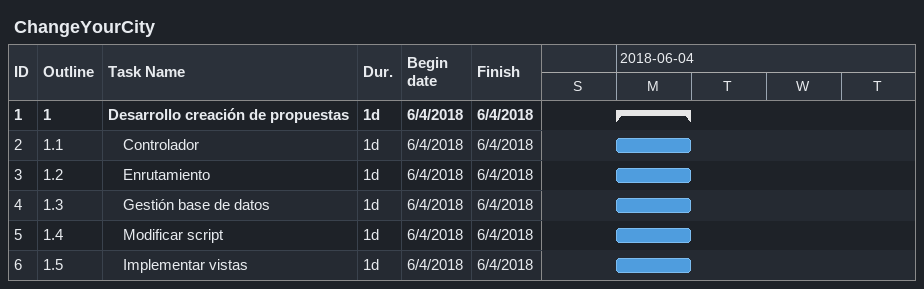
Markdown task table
ChangeYourCity

| ID | WBS | Task | Duration | Start | Finish |
|---|---|---|---|---|---|
| 1 | 1 | **Desarrollo creación de propuestas** | 1d | 2018-06-04 | 2018-06-04 |
| 2 | 1.1 | Controlador | 1d | 2018-06-04 | 2018-06-04 |
| 3 | 1.2 | Enrutamiento | 1d | 2018-06-04 | 2018-06-04 |
| 4 | 1.3 | Gestión base de datos | 1d | 2018-06-04 | 2018-06-04 |
| 5 | 1.4 | Modificar script | 1d | 2018-06-04 | 2018-06-04 |
| 6 | 1.5 | Implementar vistas | 1d | 2018-06-04 | 2018-06-04 |
